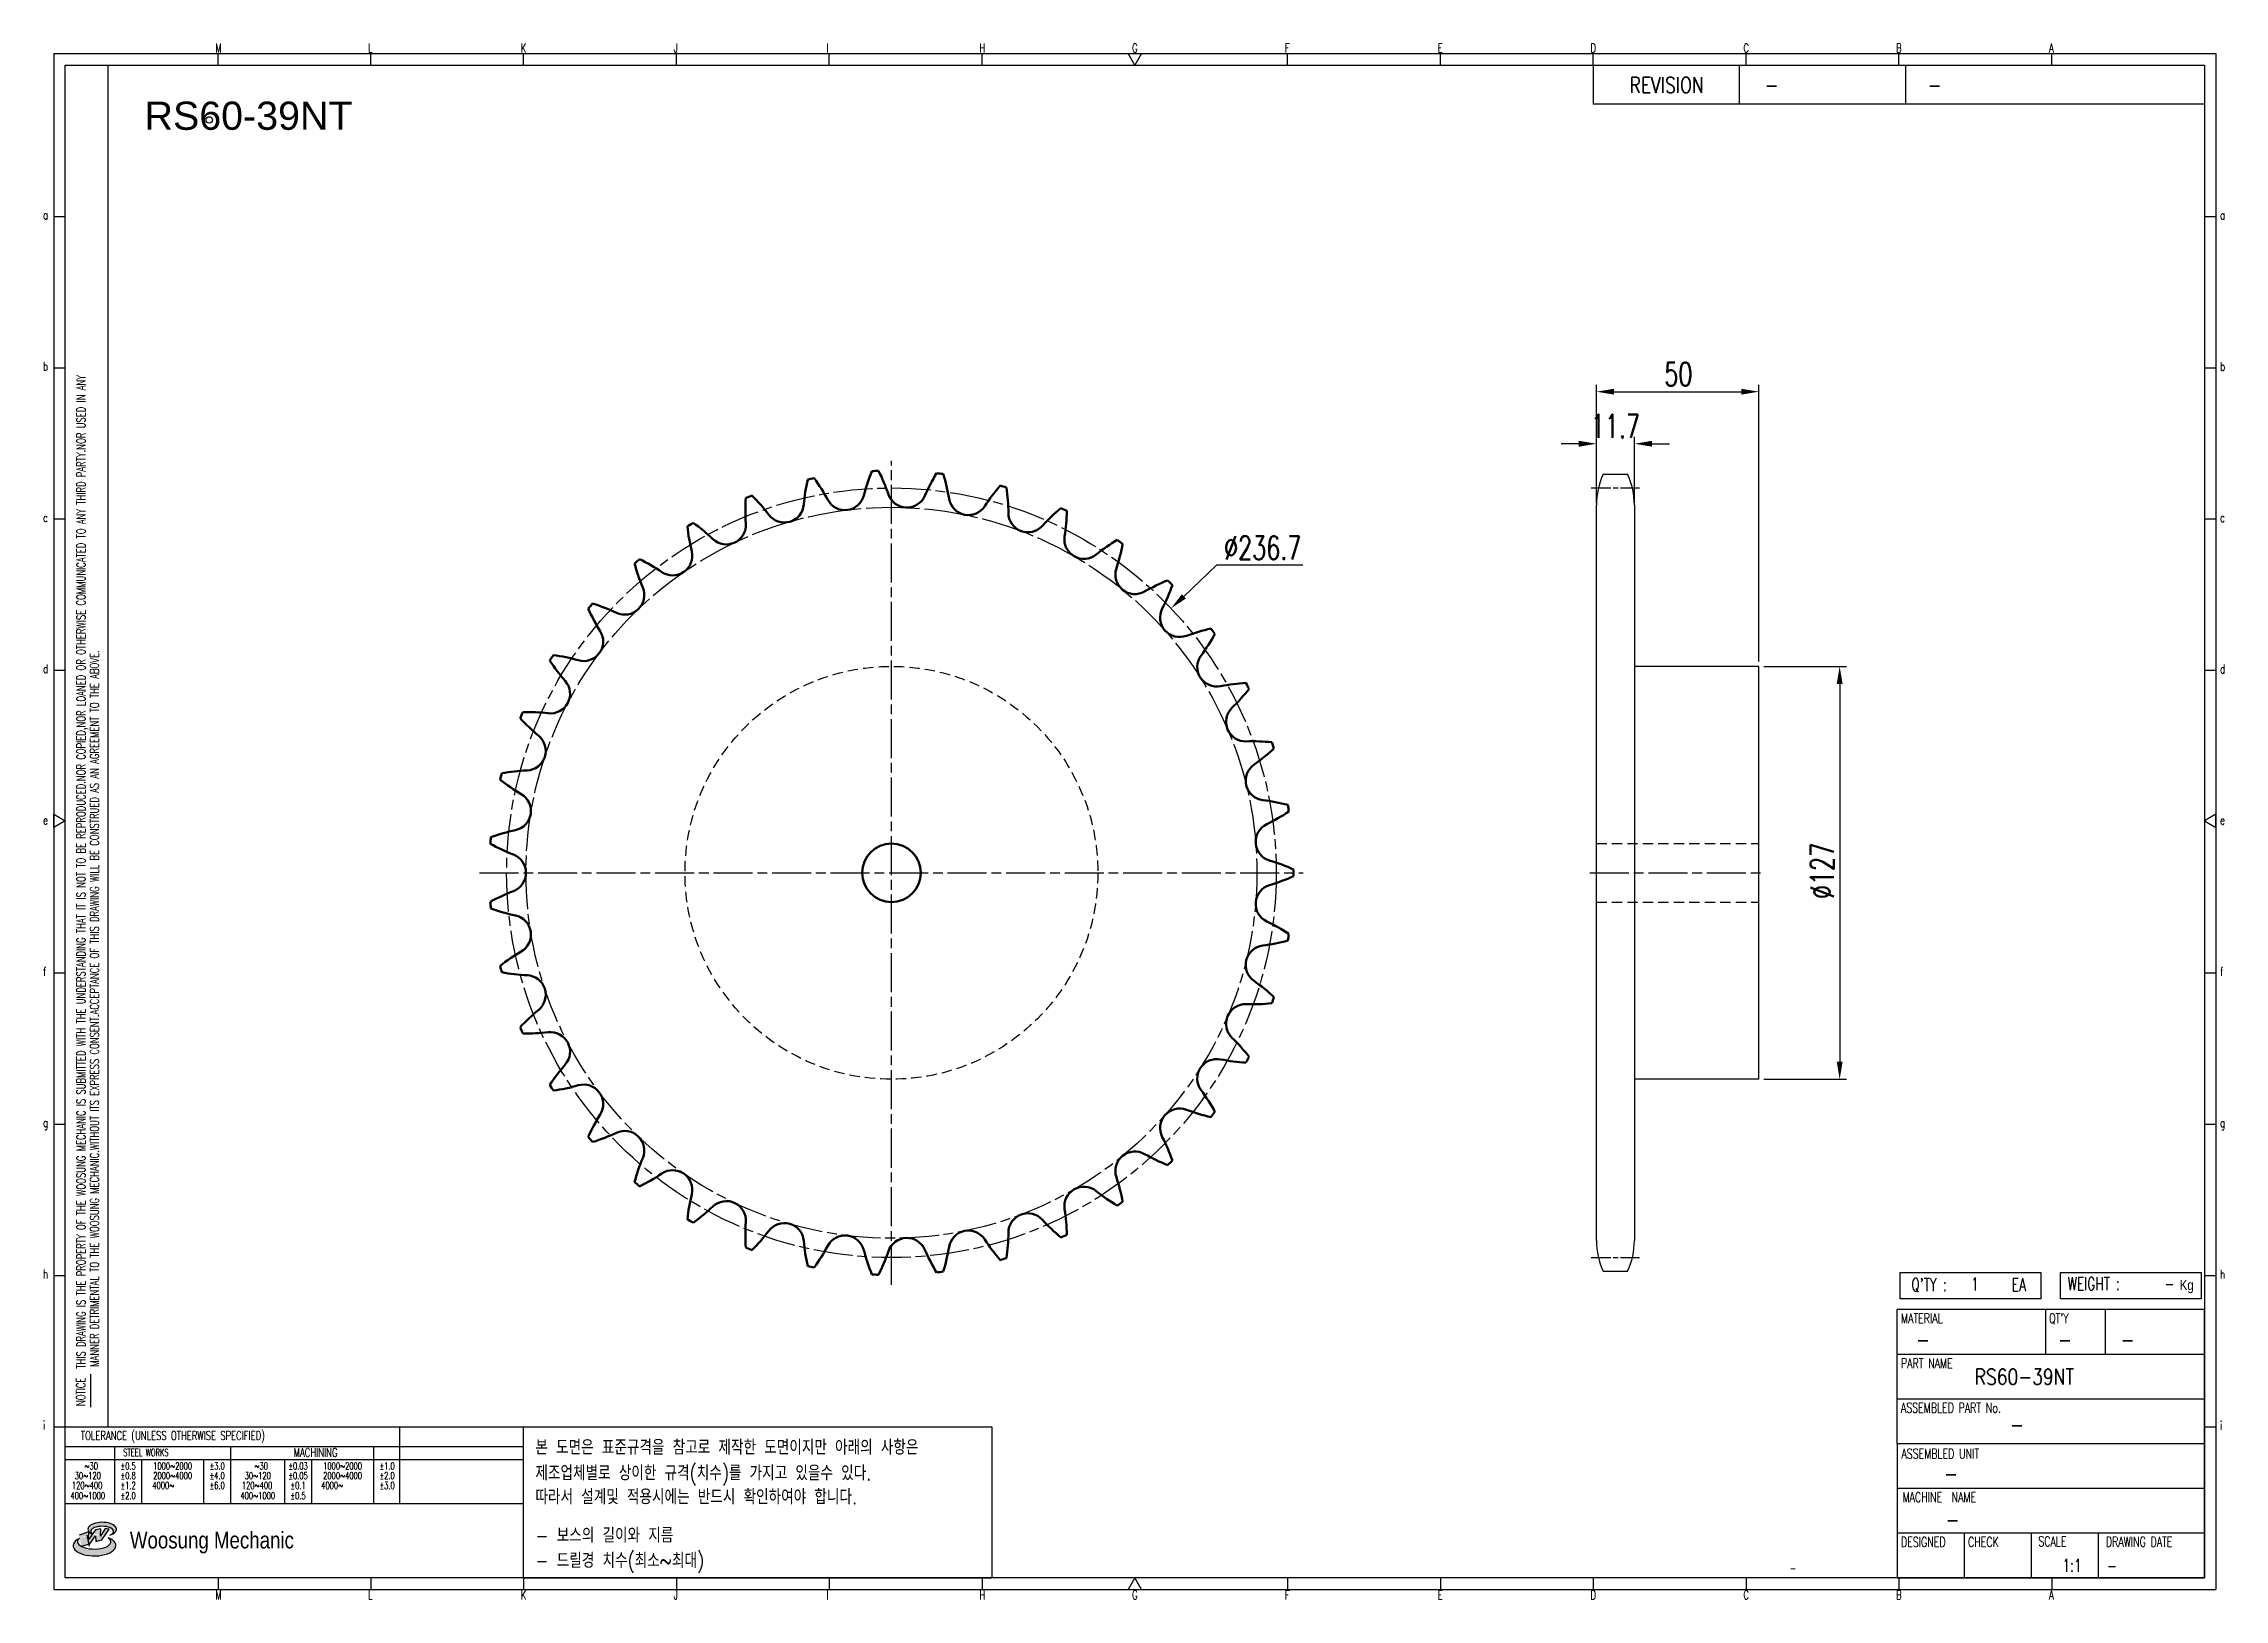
# Model space of a CAD drawing. Header units: millimetres. Extents: x 24104 to 24774, y 29 to 507.
import ezdxf
from ezdxf.enums import TextEntityAlignment as Align

# ---------------------------------------------------------------- set-up
doc = ezdxf.new("R2010")
doc.units = ezdxf.units.MM
for name, pattern in [('AM_ISO08W050', [18, 12, -1.5, 3, -1.5]), ('AM_ISO08W050x2', [9, 6, -0.75, 1.5, -0.75]), ('HIDDEN', [9.525, 6.35, -3.175])]:
    doc.linetypes.add(name, pattern=pattern)
doc.layers.add('AM_0N', color=7, linetype='Continuous', lineweight=50)
doc.layers.add('AM_7N', color=4, linetype='AM_ISO08W050', lineweight=25)
for name, color, linetype in [('HL', 2, 'HIDDEN'), ('S-DIM', 7, 'Continuous'), ('TITLE', 7, 'Continuous'), ('도면레이아웃', 7, 'Continuous')]:
    doc.layers.add(name, color=color, linetype=linetype)
doc.styles.add('HAN', font='ROMANS.shx', dxfattribs={"width": 0.7, "bigfont": 'whgtxt.shx'})
doc.styles.add('HKD_ST2', font='romans.shx', dxfattribs={"width": 0.7, "height": 4, "bigfont": '@extfont2.shx'})
doc.styles.add('HSG', font='SIMPLEX.shx', dxfattribs={"width": 0.7, "bigfont": 'HSG.shx'})
doc.styles.add('ROMANS', font='romans.shx', dxfattribs={"width": 0.7, "bigfont": 'whgtxt.shx'})
doc.styles.add('SLDTEXTSTYLE4', font='arial.ttf', dxfattribs={"width": 0.8})
doc.styles.get("Standard").update_dxf_attribs({"font": 'arial.ttf'})
doc.dimstyles.new('APP16', dxfattribs={"dimscale": 3, "dimtxt": 2.4, "dimasz": 1.8, "dimexe": 0.7, "dimexo": 0.5, "dimgap": 0.6, "dimtad": 1, "dimtoh": 1, "dimdec": 1, "dimrnd": 0.01, "dimzin": 9, "dimdsep": 46, "dimtxsty": 'HSG', "dimcen": 0, "dimclrd": 1, "dimclre": 1, "dimclrt": 256, "dimazin": 2, "dimtp": 1, "dimtm": 1, "dimtfac": 0.5, "dimtdec": 1, "dimtofl": 0, "dimtmove": 0, "dimatfit": 3, "dimfxl": 0, "dimtvp": 1, "dimtolj": 2, "dimlwd": -1, "dimlwe": -1, "dimarcsym": 0})

# ---------------------------------------------------------------- blocks, each defined once
blk = doc.blocks.new('SUYWSHJH')
at = {"layer": '도면레이아웃'}
h = blk.add_hatch(color=10, dxfattribs=at)
h.paths.add_polyline_path([(1.544, 35.177), (1.554, 34.966), (1.779, 35.034), (2.054, 35.422), (1.908, 35.446), (1.728, 35.167), (1.741, 35.439), (1.547, 35.405), (1.292, 35.041), (1.295, 35.33), (0.943, 35.208), (1.03, 34.8), (1.336, 34.885)])
edge = h.paths.add_edge_path()
edge.add_ellipse((1.795, 35.421), major_axis=(-0.53, 0), ratio=0.487785, start_angle=122.36065, end_angle=403.39574)
edge.add_line((1.411, 35.244), (1.419, 35.261))
edge.add_ellipse((1.798, 35.344), major_axis=(-0.423, 0), ratio=0.444396, start_angle=131.58977, end_angle=386.19408, ccw=False)
edge = h.paths.add_edge_path()
edge.add_ellipse((1.512, 34.815), major_axis=(-0.793, 0), ratio=0.480113, start_angle=314.67633, end_angle=590.85213)
edge.add_ellipse((1.501, 34.958), major_axis=(-0.62, 0), ratio=0.43311, start_angle=331.7024, end_angle=574.42495, ccw=False)
for p, q in [((0, 90.118), (80.15, 90.118)), ((0, 90.118), (0, 33.191)), ((6.089, 89.693), (6.089, 90.118)), ((11.753, 89.693), (11.753, 90.118)), ((17.418, 89.693), (17.418, 90.118)), ((23.082, 89.693), (23.082, 90.118)), ((28.746, 89.693), (28.746, 90.118)), ((34.411, 89.693), (34.411, 90.118)), ((45.739, 89.693), (45.739, 90.118)), ((51.404, 89.693), (51.404, 90.118)), ((57.068, 89.693), (57.068, 90.118)), ((62.732, 89.693), (62.732, 90.118)), ((68.397, 89.693), (68.397, 90.118)), ((74.061, 89.693), (74.061, 90.118)), ((80.15, 90.118), (80.15, 33.191)), ((0, 84.085), (0.425, 84.085)), ((79.725, 84.085), (80.15, 84.085)), ((0, 78.478), (0.425, 78.478)), ((79.725, 78.478), (80.15, 78.478)), ((0, 72.87), (0.425, 72.87)), ((79.725, 72.87), (80.15, 72.87)), ((0, 67.262), (0.425, 67.262)), ((79.725, 67.262), (80.15, 67.262)), ((0, 56.047), (0.425, 56.047)), ((79.725, 56.047), (80.15, 56.047)), ((0, 50.439), (0.425, 50.439)), ((79.725, 50.439), (80.15, 50.439)), ((0, 44.832), (0.425, 44.832)), ((79.725, 44.832), (80.15, 44.832)), ((1.377, 39.947), (1.377, 41.174)), ((0, 39.224), (0.425, 39.224)), ((79.725, 39.224), (80.15, 39.224)), ((0, 33.191), (80.15, 33.191)), ((6.089, 33.616), (6.089, 33.191)), ((11.753, 33.616), (11.753, 33.191)), ((17.418, 33.616), (17.418, 33.191)), ((23.082, 33.616), (23.082, 33.191)), ((28.746, 33.616), (28.746, 33.191)), ((34.411, 33.616), (34.411, 33.191)), ((45.739, 33.616), (45.739, 33.191)), ((51.404, 33.616), (51.404, 33.191)), ((57.068, 33.616), (57.068, 33.191)), ((62.732, 33.616), (62.732, 33.191)), ((68.397, 33.616), (68.397, 33.191)), ((74.061, 33.616), (74.061, 33.191))]:
    blk.add_line(p, q)
at = {"color": 2}
for p, q in [((2.017, 39.224), (2.017, 89.693)), ((0.425, 39.224), (17.418, 39.224)), ((12.816, 39.224), (12.816, 36.382)), ((17.418, 33.616), (17.418, 39.224)), ((0.425, 38.487), (17.418, 38.487)), ((0.425, 38.012), (17.418, 38.012)), ((2.257, 38.487), (2.257, 36.382)), ((3.257, 38.012), (3.257, 36.382)), ((5.557, 38.012), (5.557, 36.382)), ((6.557, 38.5), (6.557, 36.382)), ((8.557, 38.012), (8.557, 36.382)), ((9.557, 38.026), (9.557, 36.382)), ((11.857, 38.487), (11.857, 36.382)), ((0.425, 36.382), (17.418, 36.382))]:
    blk.add_line(p, q, dxfattribs=at)
at = {"color": 6, "ltscale": 0.5}
for p, q in [((57.068, 89.693), (57.068, 88.246)), ((62.47, 89.693), (62.47, 88.246)), ((68.635, 89.693), (68.635, 88.246)), ((79.725, 88.246), (57.068, 88.246)), ((68.336, 38.59), (68.336, 43.563)), ((79.725, 43.563), (68.336, 43.563)), ((73.827, 43.563), (73.827, 41.905)), ((76.037, 43.563), (76.037, 41.905)), ((79.725, 38.59), (79.725, 43.563)), ((79.725, 41.905), (68.336, 41.905)), ((79.725, 40.248), (68.336, 40.248)), ((68.336, 38.59), (68.336, 33.616)), ((79.725, 38.59), (68.336, 38.59)), ((79.725, 33.616), (79.725, 38.59)), ((79.725, 36.932), (68.336, 36.932)), ((79.725, 35.274), (68.336, 35.274)), ((70.822, 33.616), (70.822, 35.274)), ((73.309, 33.616), (73.309, 35.274)), ((75.796, 33.616), (75.796, 35.274)), ((68.336, 33.616), (79.725, 33.616))]:
    blk.add_line(p, q, dxfattribs=at)
for points in [[(40.075, 89.693), (39.83, 90.118), (40.32, 90.118)], [(0.425, 89.693), (79.725, 89.693), (79.725, 33.616), (0.425, 33.616)], [(0.425, 61.679), (0, 61.433), (0, 61.924)], [(79.725, 61.679), (80.15, 61.433), (80.15, 61.924)], [(40.075, 33.616), (39.83, 33.191), (40.32, 33.191)]]:
    blk.add_lwpolyline(points, close=True)
at = {"layer": 'TITLE', "color": 20}
for p, q in [((68.449, 43.961), (68.449, 44.936)), ((68.449, 44.936), (73.654, 44.936)), ((73.654, 44.936), (73.654, 43.961)), ((74.39, 43.961), (74.39, 44.936)), ((74.39, 44.936), (79.595, 44.936)), ((79.595, 44.936), (79.595, 43.961)), ((73.654, 43.961), (68.449, 43.961)), ((79.595, 43.961), (74.39, 43.961))]:
    blk.add_line(p, q, dxfattribs=at)
at = {"layer": '도면레이아웃'}
for p, q in [((1.295, 35.33), (0.943, 35.208)), ((1.03, 34.8), (1.336, 34.885)), ((1.224, 35.208), (1.311, 34.8)), ((1.224, 35.208), (1.224, 35.208)), ((1.547, 35.405), (1.292, 35.041)), ((1.292, 35.041), (1.295, 35.33)), ((1.336, 34.885), (1.544, 35.177)), ((1.419, 35.261), (1.411, 35.244)), ((1.544, 35.177), (1.554, 34.966)), ((1.741, 35.439), (1.547, 35.405)), ((1.554, 34.966), (1.779, 35.034)), ((1.908, 35.446), (1.728, 35.167)), ((1.728, 35.167), (1.741, 35.439)), ((1.779, 35.034), (2.054, 35.422)), ((2.054, 35.422), (1.908, 35.446))]:
    blk.add_line(p, q, dxfattribs=at)
for centre, major_axis, ratio, start_param, end_param in [((1.795, 35.421), (-0.53, 0), 0.487785, 2.135596, 7.040584), ((1.512, 34.815), (-0.793, 0), 0.480113, 5.492138, 10.312315), ((1.501, 34.958), (-0.62, 0), 0.43311, 5.789299, 10.025607), ((1.798, 35.344), (-0.423, 0), 0.444396, 2.296675, 6.740358)]:
    blk.add_ellipse(centre, major_axis=major_axis, ratio=ratio, start_param=start_param, end_param=end_param, dxfattribs=at)
at = {"color": 4, "style": 'HKD_ST2', "width": 0.7}
for s, p in [('M', (5.988, 90.164)), ('L', (11.652, 90.164)), ('K', (17.316, 90.164)), ('J', (22.981, 90.164)), ('I', (28.645, 90.164)), ('H', (34.309, 90.164)), ('G', (39.974, 90.164)), ('F', (45.638, 90.164)), ('E', (51.302, 90.164)), ('D', (56.967, 90.164)), ('C', (62.631, 90.164)), ('B', (68.295, 90.164)), ('A', (73.96, 90.164)), ('a', (-0.395, 83.976)), ('a', (80.305, 83.97)), ('b', (-0.395, 78.368)), ('b', (80.305, 78.362)), ('c', (-0.395, 72.76)), ('c', (80.305, 72.754)), ('d', (-0.395, 67.153)), ('d', (80.305, 67.147)), ('e', (-0.395, 61.545)), ('e', (80.305, 61.539)), ('f', (-0.395, 55.937)), ('f', (80.305, 55.931)), ('g', (-0.395, 50.33)), ('g', (80.305, 50.324)), ('h', (-0.395, 44.722)), ('h', (80.305, 44.716)), ('i', (-0.395, 39.114)), ('i', (80.305, 39.108)), ('M', (5.988, 32.824)), ('L', (11.652, 32.824)), ('K', (17.316, 32.824)), ('J', (22.981, 32.824)), ('I', (28.645, 32.824)), ('H', (34.309, 32.824)), ('G', (39.974, 32.824)), ('F', (45.638, 32.824)), ('E', (51.302, 32.824)), ('D', (56.967, 32.824)), ('C', (62.631, 32.824)), ('B', (68.295, 32.824)), ('A', (73.96, 32.824))]:
    blk.add_text(s, height=0.326, dxfattribs=at).set_placement(p)
for s, height, style, width, p in [('REVISION', 0.5806, 'HAN', 0.8, (58.415, 88.664)), ('-', 0.581, 'HAN', 0.8, (63.426, 88.664)), ('-', 0.581, 'HAN', 0.8, (69.468, 88.664)), ("Q'TY : ", 0.4746, 'HKD_ST2', 0.7, (68.857, 44.253)), ('1', 0.475, 'HKD_ST2', 0.7, (71.071, 44.275)), ('EA', 0.4746, 'HKD_ST2', 0.7, (72.578, 44.253)), ('WEIGHT : ', 0.4746, 'HKD_ST2', 0.7, (74.65, 44.286)), ('-', 0.581, 'HAN', 0.8, (69.029, 42.157)), ('-', 0.581, 'HAN', 0.8, (74.289, 42.157)), ('-', 0.581, 'HAN', 0.8, (76.623, 42.157)), ('-', 0.581, 'HAN', 0.8, (72.515, 39.013)), ('-', 0.581, 'HAN', 0.8, (70.067, 37.189)), ('-', 0.581, 'HAN', 0.8, (70.126, 35.48)), ('1:1', 0.4746, 'HKD_ST2', 0.7, (74.458, 33.848)), ('-', 0.475, 'HKD_ST2', 0.7, (76.112, 33.837))]:
    blk.add_text(s, height=height, dxfattribs=dict(style=style, width=width)).set_placement(p)
at = {"color": 6, "style": 'HKD_ST2', "width": 0.7}
for s, p in [(' THIS DRAWING IS THE PROPERTY OF THE WOOSUNG MECHANIC IS SUBMITTED WITH THE UNDERSTANDING THAT IT IS NOT TO BE REPRODUCED.NOR COPIED,NOR LOANED OR OTHERWISE COMMUNICATED TO ANY THIRD PARTY.NOR USED IN ANY', (1.173, 41.217)), ('MANNER DETRIMENTAL TO THE WOOSUNG MECHANIC.WITHOUT ITS EXPRESS CONSENT.ACCEPTANCE OF THIS DRAWING WILL BE CONSTRUED AS AN AGREEMENT TO THE ABOVE.', (1.672, 41.447))]:
    blk.add_text(s, height=0.326266, rotation=90, dxfattribs=at).set_placement(p)
at = {"style": 'HKD_ST2', "width": 0.7}
blk.add_text('-', height=0.475, dxfattribs=at).set_placement((78.613, 44.286), align=Align.RIGHT)
at = {"color": 4, "style": 'HKD_ST2', "width": 0.7}
for s, height, p in [('MATERIAL', 0.3651, (68.474, 43.425)), ("QT'Y", 0.3651, (73.965, 43.425)), ('PART NAME', 0.3651, (68.474, 41.756)), ('ASSEMBLED PART No.', 0.36511, (68.474, 40.109)), ('ASSEMBLED UNIT', 0.36511, (68.49, 38.408)), ('MACHINE  NAME', 0.36511, (68.532, 36.794)), ('DESIGNED', 0.3651, (68.474, 35.136)), ('CHECK', 0.3651, (70.961, 35.136)), ('SCALE', 0.3651, (73.566, 35.153)), ('DRAWING DATE', 0.36511, (76.071, 35.141))]:
    blk.add_text(s, height=height, dxfattribs=at).set_placement(p, align=Align.TOP_LEFT)
at = {"style": 'HKD_ST2', "width": 0.7}
blk.add_text('NOTICE', height=0.3263, rotation=90, dxfattribs=at).set_placement((1.163, 39.988))
for s, height, style, width, p in [('TOLERANCE (UNLESS OTHERWISE SPECIFIED)', 0.32627, 'HKD_ST2', 0.7, (4.417, 38.896)), ('-', 0.326, 'ROMANS', 0.65, (64.469, 33.975))]:
    blk.add_text(s, height=height, dxfattribs=dict(style=style, width=width)).set_placement(p, align=Align.MIDDLE_CENTER)
at = {"color": 4, "style": 'HKD_ST2', "width": 0.7}
for s, height, p in [('STEEL WORKS', 0.26101, (3.416, 38.268)), ('MACHINING', 0.3263, (9.707, 38.27)), ('%%P0.5', 0.261, (2.757, 37.762)), ('%%P0.8', 0.261, (2.757, 37.411)), ('%%P3.0', 0.261, (6.057, 37.762)), ('%%P4.0', 0.261, (6.057, 37.411)), ('%%P0.03', 0.261, (9.057, 37.762)), ('%%P0.05', 0.261, (9.057, 37.411)), ('%%P1.0', 0.261, (12.357, 37.762)), ('%%P2.0', 0.261, (12.357, 37.411)), ('%%P1.2', 0.261, (2.757, 37.045)), ('%%P2.0', 0.261, (2.757, 36.67)), ('%%P6.0', 0.261, (6.057, 37.045)), ('%%P0.1', 0.261, (9.057, 37.045)), ('%%P0.5', 0.261, (9.057, 36.67)), ('%%P3.0', 0.261, (12.357, 37.045))]:
    blk.add_text(s, height=height, dxfattribs=at).set_placement(p, align=Align.MIDDLE)
for s, height, p in [('30%%126120', 0.261, (1.263, 37.411)), ('%%12630', 0.261, (1.389, 37.762)), ('2000%%1264000', 0.26101, (4.407, 37.411)), ('1000%%1262000', 0.26101, (4.407, 37.762)), ('30%%126120', 0.261, (7.563, 37.411)), ('%%12630', 0.261, (7.689, 37.762)), ('2000%%1264000', 0.26101, (10.707, 37.411)), ('1000%%1262000', 0.26101, (10.707, 37.762)), ('400%%1261000', 0.26101, (1.263, 36.67)), ('120%%126400', 0.26101, (1.237, 37.045)), ('4000%%126', 0.261, (4.061, 37.045)), ('400%%1261000', 0.26101, (7.563, 36.67)), ('120%%126400', 0.26101, (7.537, 37.045)), ('4000%%126', 0.261, (10.321, 37.045))]:
    blk.add_text(s, height=height, dxfattribs=at).set_placement(p, align=Align.MIDDLE_CENTER)
at = {"color": 1, "style": 'SLDTEXTSTYLE4', "width": 0.8}
blk.add_text('Woosung Mechanic', height=0.61957, dxfattribs=at).set_placement((2.822, 34.711))
at = {"layer": 'TITLE', "width": 0.8}
blk.add_text('Kg', height=0.3789, dxfattribs=at).set_placement((78.807, 44.286))
blk = doc.blocks.new('*D2')
at = {"layer": 'Defpoints', "color": 0, "transparency": 16777216}
for p in [(24450.39, 333.41), (24278.35, 170.78)]:
    blk.add_point(p, dxfattribs=at)
at = {"layer": 'S-DIM', "color": 1, "transparency": 16777216}
for p, q in [((24464.41, 346.67), (24454.31, 337.12)), ((24490.93, 346.67), (24464.41, 346.67))]:
    blk.add_line(p, q, dxfattribs=at)
blk.add_solid([(24453.69, 337.77), (24454.93, 336.46), (24450.39, 333.41)], dxfattribs=at)
at = {"layer": 'S-DIM', "transparency": 16777216, "insert": (24478.57, 352.07), "char_height": 7.2, "attachment_point": 5, "style": 'HSG'}
blk.add_mtext('\\A2;∅236.7', dxfattribs=at)
blk = doc.blocks.new('*D3')
at = {"layer": 'Defpoints', "color": 0, "transparency": 16777216}
for p in [(24592.91, 384.06), (24581.21, 364.51), (24592.91, 364.51)]:
    blk.add_point(p, dxfattribs=at)
at = {"layer": 'S-DIM', "color": 1, "transparency": 16777216}
for p, q in [((24575.81, 384.06), (24570.41, 384.06)), ((24581.21, 366.01), (24581.21, 386.16)), ((24592.91, 366.01), (24592.91, 386.16)), ((24598.31, 384.06), (24603.71, 384.06))]:
    blk.add_line(p, q, dxfattribs=at)
for points in [[(24575.81, 384.96), (24575.81, 383.16), (24581.21, 384.06)], [(24598.31, 384.96), (24598.31, 383.16), (24592.91, 384.06)]]:
    blk.add_solid(points, dxfattribs=at)
at = {"layer": 'S-DIM', "transparency": 16777216, "insert": (24587.06, 389.46), "char_height": 7.2, "attachment_point": 5, "style": 'HSG'}
blk.add_mtext('\\A2;11.7', dxfattribs=at)
blk = doc.blocks.new('*D4')
at = {"layer": 'Defpoints', "color": 0, "transparency": 16777216}
for p in [(24631.21, 400.07), (24581.21, 364.51), (24631.21, 315.59)]:
    blk.add_point(p, dxfattribs=at)
at = {"layer": 'S-DIM', "color": 1, "transparency": 16777216}
for p, q in [((24581.21, 366.01), (24581.21, 402.17)), ((24586.61, 400.07), (24625.81, 400.07)), ((24631.21, 317.09), (24631.21, 402.17))]:
    blk.add_line(p, q, dxfattribs=at)
for points in [[(24586.61, 400.97), (24586.61, 399.17), (24581.21, 400.07)], [(24625.81, 400.97), (24625.81, 399.17), (24631.21, 400.07)]]:
    blk.add_solid(points, dxfattribs=at)
at = {"layer": 'S-DIM', "transparency": 16777216, "insert": (24606.44, 405.47), "char_height": 7.2, "attachment_point": 5, "style": 'HSG'}
blk.add_mtext('\\A2;50', dxfattribs=at)
blk = doc.blocks.new('*D5')
at = {"layer": 'Defpoints', "color": 0, "transparency": 16777216}
for p in [(24631.21, 315.59), (24631.21, 188.59), (24656.05, 188.59)]:
    blk.add_point(p, dxfattribs=at)
at = {"layer": 'S-DIM', "color": 1, "transparency": 16777216}
for p, q in [((24632.71, 315.59), (24658.15, 315.59)), ((24656.05, 310.19), (24656.05, 193.99)), ((24632.71, 188.59), (24658.15, 188.59))]:
    blk.add_line(p, q, dxfattribs=at)
for points in [[(24655.15, 310.19), (24656.95, 310.19), (24656.05, 315.59)], [(24655.15, 193.99), (24656.95, 193.99), (24656.05, 188.59)]]:
    blk.add_solid(points, dxfattribs=at)
at = {"layer": 'S-DIM', "transparency": 16777216, "insert": (24650.65, 252.66), "char_height": 7.2, "attachment_point": 5, "rotation": 90, "style": 'HSG'}
blk.add_mtext('\\A2;%%c127', dxfattribs=at)

msp = doc.modelspace()

# ---------------------------------------------------------------- linework, layer by layer
for p, q in [((24583.3, 374.67), (24590.83, 374.67)), ((24581.21, 139.01), (24581.21, 365.17)), ((24592.91, 365.17), (24592.91, 139.01)), ((24631.21, 315.59), (24592.91, 315.59)), ((24631.21, 188.59), (24631.21, 315.59)), ((24631.21, 188.59), (24592.91, 188.59)), ((24583.3, 129.51), (24590.83, 129.51))]:
    msp.add_line(p, q)
at = {"color": 4}
msp.add_lwpolyline([(24251.23, 81.71), (24395.29, 81.71), (24395.29, 35.18), (24251.23, 35.18)], close=True, dxfattribs=at)
msp.add_circle((24154.54, 483.65), 1)
for centre, start, end in [((24603.91, 365.17), 155.25994, 180), ((24570.21, 365.17), 0, 24.74006), ((24603.91, 139.01), 180, 204.74006), ((24570.21, 139.01), 335.25994, 0)]:
    msp.add_arc(centre, 22.7, start, end)
at = {"layer": 'AM_0N'}
msp.add_circle((24364.37, 252.09), 9, dxfattribs=at)
for centre, radius, start, end in [((24412.72, 353.78), 58.6, 158.08267, 165.76923), ((24364.37, 252.09), 123.7, 91.83141, 92.78397), ((24307.99, 349.56), 58.6, 18.84615, 26.53271), ((24395.78, 360.22), 58.6, 167.31344, 175), ((24364.37, 252.09), 123.7, 101.06218, 102.01474), ((24293.08, 339.25), 58.6, 28.07692, 35.76348), ((24428.41, 344.7), 58.6, 148.8519, 156.53846), ((24364.37, 252.09), 123.7, 82.60064, 83.5532), ((24324.35, 357.34), 58.6, 9.61538, 17.30194), ((24442.43, 333.23), 58.6, 139.62113, 147.30769), ((24364.37, 252.09), 123.7, 73.36987, 74.32244), ((24341.75, 362.39), 58.6, 0.38462, 8.07117), ((24378.03, 363.86), 58.6, 176.54421, 184.23077), ((24364.37, 252.09), 123.7, 110.29295, 111.24551), ((24280.03, 326.69), 58.6, 37.30769, 44.99425), ((24331.42, 365.85), 6.01, 217.30769, 355), ((24350.09, 369.66), 6.01, 208.07692, 345.76923), ((24369.14, 370.43), 6.01, 198.84615, 336.53846), ((24388.06, 368.13), 6.01, 189.61538, 327.30769), ((24406.36, 362.83), 6.01, 180.38462, 318.07692), ((24454.44, 319.66), 58.6, 130.39036, 138.07692), ((24364.37, 252.09), 123.7, 64.1391, 65.09167), ((24359.74, 364.59), 58.6, 351.15385, 358.84041), ((24364.37, 252.09), 123.7, 119.52372, 120.47628), ((24359.93, 364.6), 58.6, 185.77498, 193.46154), ((24269.15, 312.19), 58.6, 46.53846, 54.22502), ((24313.6, 359.09), 6.01, 226.53846, 4.23077), ((24423.58, 354.66), 6.01, 171.15385, 308.84615), ((24297.09, 349.56), 6.01, 235.76923, 13.46154), ((24464.11, 304.33), 58.6, 121.15959, 128.84615), ((24377.85, 363.88), 58.6, 341.92308, 349.60964), ((24364.37, 252.09), 123.7, 54.90833, 55.8609), ((24364.37, 252.09), 123.7, 128.75449, 129.70705), ((24341.94, 362.43), 58.6, 195.00575, 202.69231), ((24260.74, 296.14), 58.6, 55.76923, 63.45579), ((24439.27, 343.83), 6.01, 161.92308, 299.61538), ((24282.33, 337.51), 6.01, 245, 22.69231), ((24471.2, 287.66), 58.6, 111.92883, 119.61538), ((24395.6, 360.27), 58.6, 332.69231, 340.37887), ((24364.37, 252.09), 123.7, 45.67756, 46.63013), ((24364.37, 252.09), 123.7, 137.98526, 138.93782), ((24324.53, 357.4), 58.6, 204.23652, 211.92308), ((24255.02, 278.95), 58.6, 65, 72.68656), ((24453.01, 330.63), 6.01, 152.69231, 290.38462), ((24269.69, 323.24), 6.01, 254.23077, 31.92308), ((24475.52, 270.06), 58.6, 102.69806, 110.38462), ((24412.55, 353.86), 58.6, 323.46154, 331.1481), ((24364.37, 252.09), 123.7, 36.4468, 37.39936), ((24364.37, 252.09), 123.7, 147.21603, 148.16859), ((24308.15, 349.65), 58.6, 213.46729, 221.15385), ((24252.13, 261.06), 58.6, 74.23077, 81.91733), ((24464.46, 315.39), 6.01, 143.46154, 281.15385), ((24259.5, 307.13), 6.01, 263.46154, 41.15385), ((24476.96, 252), 58.6, 93.46729, 101.15385), ((24428.25, 344.81), 58.6, 314.23077, 321.91733), ((24364.37, 252.09), 123.7, 27.21603, 28.16859), ((24473.32, 298.51), 6.01, 134.23077, 271.92308), ((24364.37, 252.09), 123.7, 156.4468, 157.39936), ((24293.23, 339.37), 58.6, 222.69806, 230.38462), ((24252.14, 242.94), 58.6, 83.46154, 91.1481), ((24252.03, 289.6), 6.01, 272.69231, 50.38462), ((24475.49, 233.94), 58.6, 84.23652, 91.92308), ((24442.3, 333.36), 58.6, 305, 312.68656), ((24364.37, 252.09), 123.7, 17.98526, 18.93782), ((24364.37, 252.09), 123.7, 165.67756, 166.63013), ((24255.06, 225.05), 58.6, 92.69231, 100.37887), ((24479.36, 280.43), 6.01, 125, 262.69231), ((24280.15, 326.83), 58.6, 231.92883, 239.61538), ((24247.47, 271.09), 6.01, 281.92308, 59.61538), ((24471.14, 216.35), 58.6, 75.00575, 82.69231), ((24454.32, 319.81), 58.6, 295.76923, 303.45579), ((24364.37, 252.09), 123.7, 8.75449, 9.70705), ((24364.37, 252.09), 123.7, 174.90833, 175.8609), ((24260.82, 207.87), 58.6, 101.92308, 109.60964), ((24482.41, 261.62), 6.01, 115.76923, 253.46154), ((24269.25, 312.35), 58.6, 241.15959, 248.84615), ((24245.93, 252.09), 6.01, 291.15385, 68.84615), ((24464.02, 199.68), 58.6, 65.77498, 73.46154), ((24482.41, 242.56), 6.01, 106.53846, 244.23077), ((24464.02, 304.5), 58.6, 286.53846, 294.22502), ((24364.37, 252.09), 123.7, 359.52372, 0.47628), ((24269.25, 191.83), 58.6, 111.15385, 118.84041), ((24364.37, 252.09), 123.7, 184.1391, 185.09167), ((24260.82, 296.31), 58.6, 250.39036, 258.07692), ((24247.47, 233.09), 6.01, 300.38462, 78.07692), ((24454.32, 184.38), 58.6, 56.54421, 64.23077), ((24479.36, 223.75), 6.01, 97.30769, 235), ((24471.14, 287.84), 58.6, 277.30769, 284.99425), ((24364.37, 252.09), 123.7, 350.29295, 351.24551), ((24280.15, 177.36), 58.6, 120.38462, 128.07117), ((24364.37, 252.09), 123.7, 193.36987, 194.32244), ((24255.06, 279.13), 58.6, 259.62113, 267.30769), ((24252.03, 214.59), 6.01, 309.61538, 87.30769), ((24442.3, 170.82), 58.6, 47.31344, 55), ((24293.23, 164.82), 58.6, 129.61538, 137.30194), ((24473.32, 205.67), 6.01, 88.07692, 225.76923), ((24475.49, 270.25), 58.6, 268.07692, 275.76348), ((24364.37, 252.09), 123.7, 341.06218, 342.01474), ((24364.37, 252.09), 123.7, 202.60064, 203.5532), ((24252.14, 261.25), 58.6, 268.8519, 276.53846), ((24259.5, 197.05), 6.01, 318.84615, 96.53846), ((24428.25, 159.37), 58.6, 38.08267, 45.76923), ((24464.46, 188.79), 6.01, 78.84615, 216.53846), ((24476.96, 252.19), 58.6, 258.84615, 266.53271), ((24364.37, 252.09), 123.7, 331.83141, 332.78397), ((24308.15, 154.53), 58.6, 138.84615, 146.53271), ((24364.37, 252.09), 123.7, 211.83141, 212.78397), ((24252.13, 243.12), 58.6, 278.08267, 285.76923), ((24269.69, 180.94), 6.01, 328.07692, 105.76923), ((24412.55, 150.33), 58.6, 28.8519, 36.53846), ((24324.53, 146.78), 58.6, 148.07692, 155.76348), ((24453.01, 173.56), 6.01, 69.61538, 207.30769), ((24475.52, 234.12), 58.6, 249.61538, 257.30194), ((24364.37, 252.09), 123.7, 322.60064, 323.5532), ((24364.37, 252.09), 123.7, 221.06218, 222.01474), ((24255.02, 225.24), 58.6, 287.31344, 295), ((24282.33, 166.68), 6.01, 337.30769, 115), ((24395.6, 143.92), 58.6, 19.62113, 27.30769), ((24341.94, 141.75), 58.6, 157.30769, 164.99425), ((24439.27, 160.35), 6.01, 60.38462, 198.07692), ((24471.2, 216.53), 58.6, 240.38462, 248.07117), ((24364.37, 252.09), 123.7, 313.36987, 314.32244), ((24364.37, 252.09), 123.7, 230.29295, 231.24551), ((24260.74, 208.04), 58.6, 296.54421, 304.23077), ((24297.09, 154.62), 6.01, 346.53846, 124.23077), ((24423.58, 149.53), 6.01, 51.15385, 188.84615), ((24377.85, 140.31), 58.6, 10.39036, 18.07692), ((24359.93, 139.58), 58.6, 166.53846, 174.22502), ((24269.15, 191.99), 58.6, 305.77498, 313.46154), ((24313.6, 145.09), 6.01, 355.76923, 133.46154), ((24359.74, 139.59), 58.6, 1.15959, 8.84615), ((24464.11, 199.85), 58.6, 231.15385, 238.84041), ((24364.37, 252.09), 123.7, 304.1391, 305.09167), ((24364.37, 252.09), 123.7, 239.52372, 240.47628), ((24378.03, 140.33), 58.6, 175.76923, 183.45579), ((24280.03, 177.5), 58.6, 315.00575, 322.69231), ((24331.42, 138.34), 6.01, 5, 142.69231), ((24388.06, 136.05), 6.01, 32.69231, 170.38462), ((24341.75, 141.79), 58.6, 351.92883, 359.61538), ((24406.36, 141.36), 6.01, 41.92308, 179.61538), ((24454.44, 184.53), 58.6, 221.92308, 229.60964), ((24364.37, 252.09), 123.7, 248.75449, 249.70705), ((24395.78, 143.97), 58.6, 185, 192.68656), ((24293.08, 164.93), 58.6, 324.23652, 331.92308), ((24350.09, 134.52), 6.01, 14.23077, 151.92308), ((24412.72, 150.41), 58.6, 194.23077, 201.91733), ((24307.99, 154.63), 58.6, 333.46729, 341.15385), ((24369.14, 133.76), 6.01, 23.46154, 161.15385), ((24428.41, 159.48), 58.6, 203.46154, 211.1481), ((24324.35, 146.85), 58.6, 342.69806, 350.38462), ((24442.43, 170.95), 58.6, 212.69231, 220.37887), ((24364.37, 252.09), 123.7, 294.90833, 295.8609), ((24364.37, 252.09), 123.7, 257.98526, 258.93782), ((24364.37, 252.09), 123.7, 267.21603, 268.16859), ((24364.37, 252.09), 123.7, 276.4468, 277.39936), ((24364.37, 252.09), 123.7, 285.67756, 286.63013)]:
    msp.add_arc(centre, radius, start, end, dxfattribs=at)
at = {"layer": 'AM_7N', "linetype": 'AM_ISO08W050x2', "ltscale": 2}
for p, q in [((24364.37, 125.39), (24364.37, 378.8)), ((24237.66, 252.09), (24491.07, 252.09)), ((24579.21, 252.09), (24633.21, 252.09))]:
    msp.add_line(p, q, dxfattribs=at)
at = {"layer": 'AM_7N', "linetype": 'AM_ISO08W050x2'}
for p, q in [((24579.65, 370.46), (24594.48, 370.46)), ((24579.65, 133.72), (24594.48, 133.72))]:
    msp.add_line(p, q, dxfattribs=at)
at = {"layer": 'AM_7N', "linetype": 'AM_ISO08W050x2', "ltscale": 2}
for radius in [118.37, 112.42]:
    msp.add_circle((24364.37, 252.09), radius, dxfattribs=at)
at = {"layer": 'HL', "ltscale": 0.5}
for p, q in [((24581.21, 261.09), (24631.21, 261.09)), ((24581.21, 243.09), (24631.21, 243.09))]:
    msp.add_line(p, q, dxfattribs=at)
msp.add_circle((24364.37, 252.09), 63.5, dxfattribs=at)

# ---------------------------------------------------------------- block references
at = {"xscale": 8.298209162604566, "yscale": 8.298209162604566, "zscale": 8.298209162604566}
msp.add_blockref('SUYWSHJH', (24106.7, -243.77), dxfattribs=at)

# ---------------------------------------------------------------- texts
at = {"color": 2}
msp.add_text('RS60-39NT', height=8.67, dxfattribs=at).set_placement((24134.64, 480.62))
at = {"style": 'HAN', "width": 0.8}
msp.add_text('RS60-39NT', height=4.818, dxfattribs=at).set_placement((24697.59, 94.67))
at = {"color": 4, "style": 'HAN', "width": 0.8}
for s, p in [('본 도면은 표준규격을 참고로 제작한 도면이지만 아래의 사항은', (24254.85, 73.1)), ('제조업체별로 상이한 규격(치수)를 가지고 있을수 있다.', (24254.85, 65.2)), ('따라서 설계및 적용시에는 반드시 확인하여야 합니다.', (24254.85, 57.86)), ('- 보스의 길이와 지름', (24254.85, 46.04)), ('- 드릴경 치수(최소~최대)', (24254.85, 38.28))]:
    msp.add_text(s, height=4.5587, dxfattribs=at).set_placement(p)

# ---------------------------------------------------------------- dimensions: what is measured, and where the dimension line sits
at = {"layer": 'S-DIM', "color": 1}
for base, p2, picture, middle in [((24631.21, 400.07), (24631.21, 315.59), '*D4', (24606.44, 400.07)), ((24592.91, 384.06), (24592.91, 364.51), '*D3', (24587.06, 384.06))]:
    dim = msp.add_linear_dim(base=base, p1=(24581.21, 364.51), p2=p2, dimstyle='APP16', dxfattribs=at)
    dim.commit()
    dim.dimension.update_dxf_attribs({"geometry": picture, "text_midpoint": middle, "dimtype": 128})
dim = msp.add_diameter_dim_2p(p1=(24278.35, 170.78), p2=(24450.39, 333.41), dimstyle='APP16', dxfattribs=at)
dim.commit()
dim.dimension.update_dxf_attribs({"geometry": '*D2', "text_midpoint": (24478.57, 346.67), "dimtype": 131})
dim = msp.add_linear_dim(base=(24656.05, 188.59), p1=(24631.21, 315.59), p2=(24631.21, 188.59), angle=90, text='%%c<>', dimstyle='APP16', dxfattribs=at)
dim.commit()
dim.dimension.update_dxf_attribs({"geometry": '*D5', "text_midpoint": (24656.05, 252.66), "dimtype": 128})

doc.saveas('drawing.dxf')
